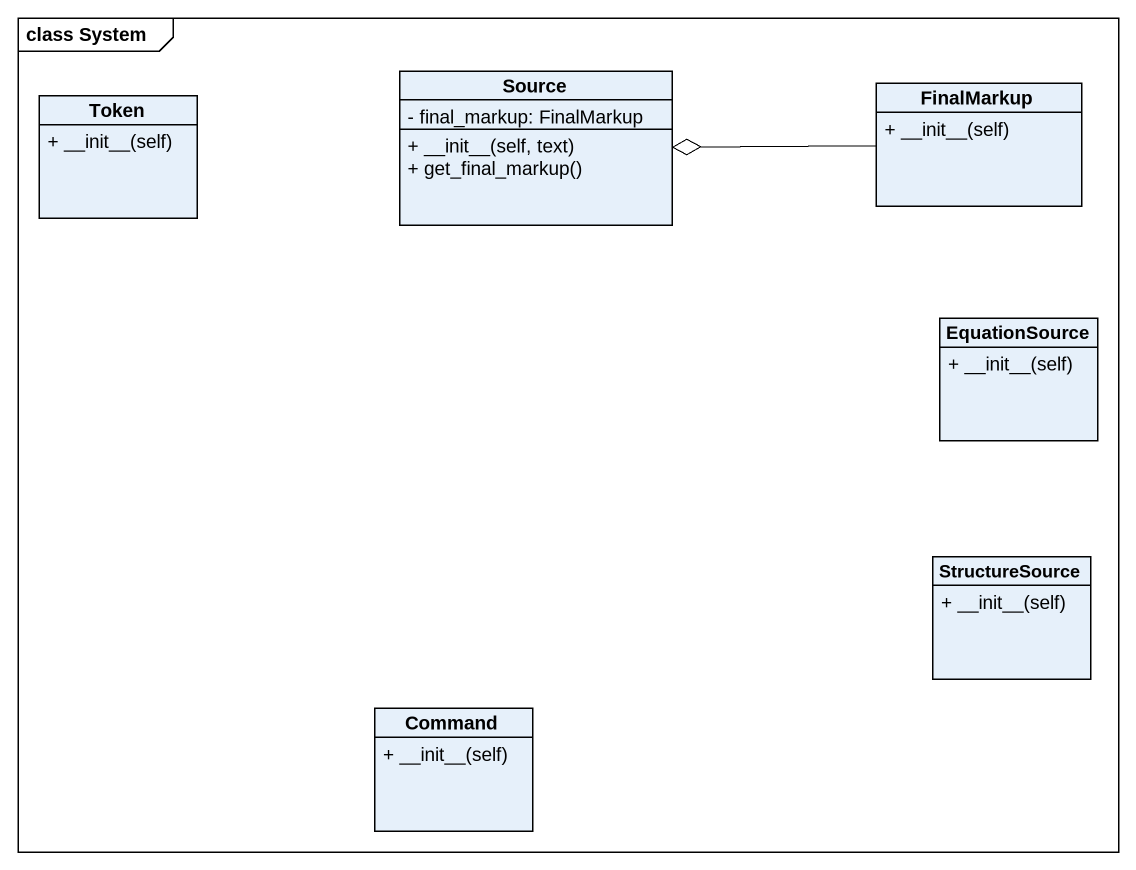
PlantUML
@startuml
mainframe class System
hide circle
hide empty members
skinparam classAttributeIconSize 0
class Token {
  + ~__init~__(self)
}
class Source {
  - final_markup: FinalMarkup
  + ~__init~__(self, text)
  + get_final_markup()
}
class FinalMarkup {
  + ~__init~__(self)
}
class EquationSource {
  + ~__init~__(self)
}
class StructureSource {
  + ~__init~__(self)
}
class Command {
  + ~__init~__(self)
}
FinalMarkup -left-o Source
@enduml
